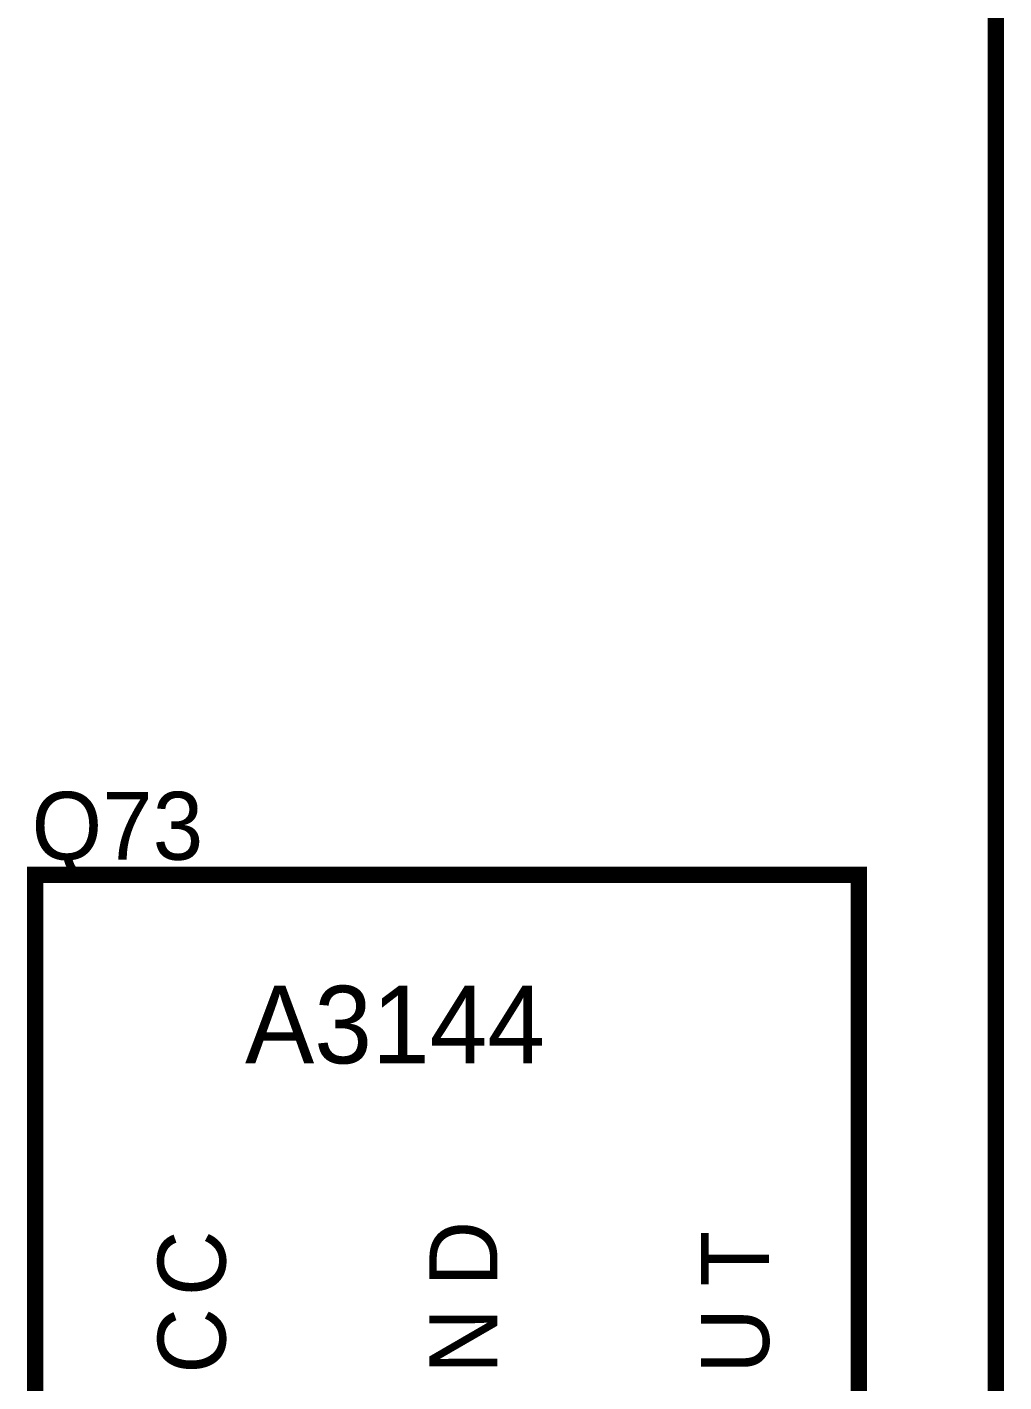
# Model space of a CAD drawing. Header units: inches. Extents: x 0 to 22.3, y 0 to 15.7.
# Drawn here: x 8.894 to 9.606, y 4.23 to 5.218 of the extents above; entities that cross this region are included whole.
import ezdxf

# ---------------------------------------------------------------- set-up
doc = ezdxf.new("R2010")
doc.units = ezdxf.units.IN
doc.header["$MEASUREMENT"] = 0
doc.layers.add('Sheet', color=255, linetype='Continuous')

msp = doc.modelspace()

# ---------------------------------------------------------------- linework, layer by layer
at = {"layer": 'Sheet'}
msp.add_lwpolyline([(9.40041, 13.89927, 0.0118, 0.0118, 0), (9.60021, 13.89927, 0.0118, 0.0118, 0), (9.60021, 12.49945, 0.0118, 0.0118, 0), (9.60021, 11.09962, 0.0118, 0.0118, 0), (9.60021, 9.69979, 0.0118, 0.0118, 0), (9.60021, 8.29996, 0.0118, 0.0118, 0), (9.60021, 6.89969, 0.0118, 0.0118, 0), (9.60021, 5.49986, 0.0118, 0.0118, 0), (9.60021, 4.00014, 0.0118, 0.0118, 0), (9.60021, 3.30001, 0.0118, 0.0118, 0), (9.40041, 3.30001, 0.0118, 0.0118, 0)], format="xyseb", dxfattribs=at)
for points in [[(8.90002, 4.59994, 0.0118, 0.0118, 0), (9.50031, 4.59994, 0.0118, 0.0118, 0), (9.50031, 4.10003, 0.0118, 0.0118, 0), (8.90002, 4.10003, 0.0118, 0.0118, 0), (8.90002, 4.59994, 0.0118, 0.0118, 0)], [(8.90002, 4.59994, 0.0039, 0.0039, 0), (8.90002, 4.10003, 0.0039, 0.0039, 0), (9.50031, 4.10003, 0.0039, 0.0039, 0), (9.50031, 4.59994, 0.0039, 0.0039, 0), (8.90002, 4.59994, 0.0039, 0.0039, 0), (8.90002, 4.59994, 0.0039, 0.0039, 0)]]:
    msp.add_lwpolyline(points, format="xyseb", close=True, dxfattribs=at)

# ---------------------------------------------------------------- texts
for s, height, p in [('Q73', 0.049505, (8.89737, 4.61099)), ('A3144', 0.056577, (9.05297, 4.46248))]:
    msp.add_text(s, height=height, dxfattribs=at).set_placement(p)
for s, p in [('C', (9.03882, 4.29275)), ('D', (9.23685, 4.29982)), ('T', (9.43489, 4.29982)), ('C', (9.03882, 4.23617)), ('N', (9.23685, 4.23617)), ('U', (9.43489, 4.23617))]:
    msp.add_text(s, height=0.0495, rotation=90, dxfattribs=at).set_placement(p)

doc.saveas('drawing.dxf')
